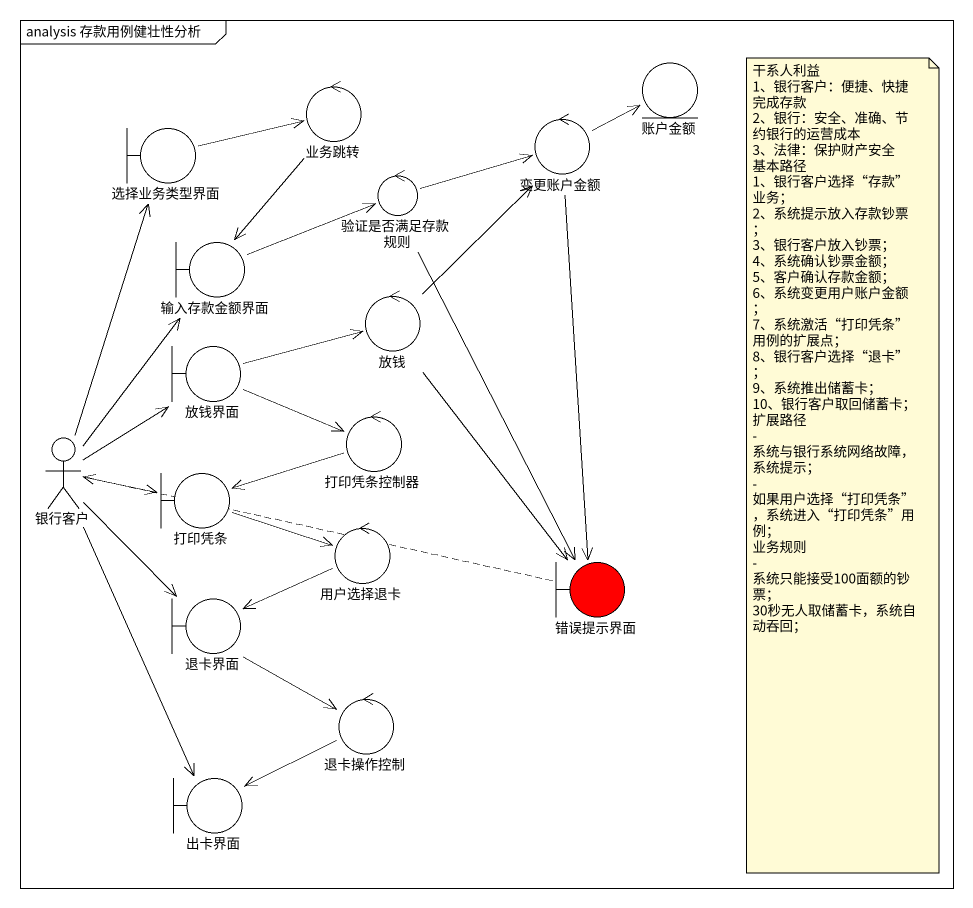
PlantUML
@startuml
mainframe analysis 存款用例健壮性分析
control 业务跳转
entity 账户金额
boundary 选择业务类型界面
control 变更账户金额
control 验证是否满足存款规则
boundary 输入存款金额界面
control 放钱
boundary 放钱界面
actor 银行客户
control 打印凭条控制器
boundary 打印凭条
control 用户选择退卡
boundary 退卡界面
boundary 错误提示界面 #FF0000
control 退卡操作控制
boundary 出卡界面
业务跳转 --> 输入存款金额界面
选择业务类型界面 -right-> 业务跳转
变更账户金额 -right-> 账户金额
变更账户金额 --> 错误提示界面
验证是否满足存款规则 -right-> 变更账户金额
验证是否满足存款规则 --> 错误提示界面
输入存款金额界面 -right-> 验证是否满足存款规则
放钱 -up-> 变更账户金额
放钱 --> 错误提示界面
放钱界面 -right-> 放钱
放钱界面 -right-> 打印凭条控制器
银行客户 -up-> 选择业务类型界面
银行客户 -up-> 输入存款金额界面
银行客户 -up-> 放钱界面
银行客户 -right-> 打印凭条
银行客户 --> 退卡界面
银行客户 --> 出卡界面
打印凭条控制器 -left-> 打印凭条
打印凭条 -right-> 用户选择退卡
用户选择退卡 -left-> 退卡界面
退卡界面 --> 退卡操作控制
错误提示界面 .left.> 银行客户
退卡操作控制 -left-> 出卡界面
note as N1
  干系人利益
  1、银行客户：便捷、快捷完成存款
  2、银行：安全、准确、节约银行的运营成本
  3、法律：保护财产安全
  基本路径
  1、银行客户选择“存款”业务；
  2、系统提示放入存款钞票；
  3、银行客户放入钞票；
  4、系统确认钞票金额；
  5、客户确认存款金额；
  6、系统变更用户账户金额；
  7、系统激活“打印凭条”用例的扩展点；
  8、银行客户选择“退卡”；
  9、系统推出储蓄卡；
  10、银行客户取回储蓄卡；
  扩展路径
  - 系统与银行系统网络故障，系统提示；
  - 如果用户选择“打印凭条”，系统进入“打印凭条”用例；
  业务规则
  - 系统只能接受100面额的钞票；
  30秒无人取储蓄卡，系统自动吞回；
end note
@enduml
